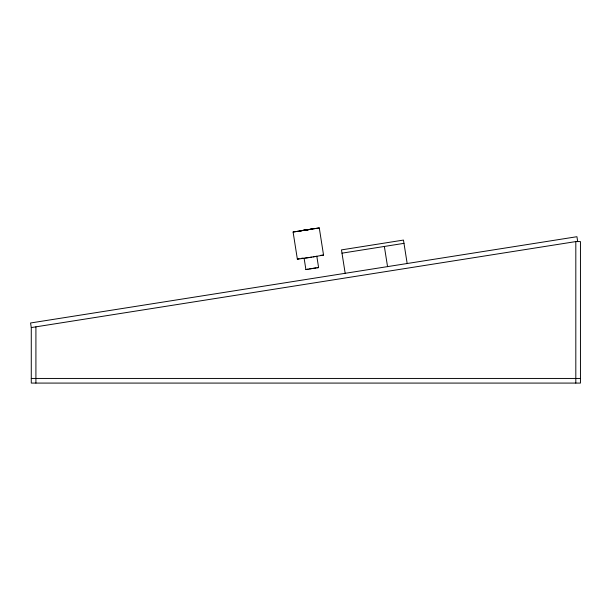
<?xml version="1.0" encoding="UTF-8"?>
<svg xmlns="http://www.w3.org/2000/svg" width="611" height="611" viewBox="0 0 611 611"><rect width="100%" height="100%" fill="white"/><g stroke="black" fill="none" stroke-linecap="round" stroke-linejoin="round"><path stroke-width="0.92" d="M293.097 232.027L319.278 227.918L323.54 255.07L310.472 257.399L297.366 259.179L293.097 232.027L319.278 227.918M297.366 259.179L299.107 258.774M304.095 258.109L305.897 269.566L308.173 269.115M316.804 256.139L318.606 267.595L305.897 269.566M302.109 230.507L299.833 230.958L312.542 228.988L302.109 230.507L310.266 229.438M315.658 256.383L313.122 256.826M301.185 258.392L302.987 258.079M309.578 268.878L311.167 268.619M309.869 257.353L311.534 257.086M341.992 253.168L403.986 243.346M31.276 327.572L577.655 241.292L576.929 236.709L30.55 322.99L31.276 327.572L31.276 383.082L580.45 383.082L580.45 241.582L575.814 241.582L575.814 383.082M312.832 268.351L315.933 267.893M308.242 257.598L305.546 257.979M320.385 255.39L323.54 255.07M317.155 267.725L318.606 267.595M31.276 378.446L580.45 378.446M407.17 263.501L403.466 240.077L341.473 249.891L345.192 273.377M384.357 246.454L387.557 266.663M35.912 326.839L35.912 383.082"/></g></svg>
